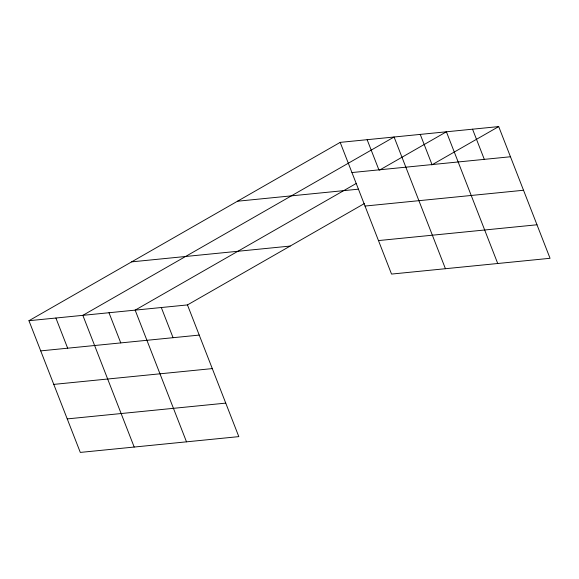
<?xml version="1.0" encoding="UTF-8"?>
<svg xmlns="http://www.w3.org/2000/svg" width="579" height="579" viewBox="0 0 579 579"><rect width="100%" height="100%" fill="white"/><g stroke="black" fill="none" stroke-linecap="round" stroke-linejoin="round"><path stroke-width="0.87" d="M28.95 320.708L187.466 304.923L238.816 436.624L80.3 452.416L28.95 320.708L340.184 142.376L498.7 126.584L550.05 258.292L391.534 274.077L340.184 142.376M356.136 183.514L135.153 310.134L186.503 441.835M379.477 170.139L446.395 131.795L497.737 263.503M187.466 304.923L364.64 203.403M431.782 164.928L498.7 126.584M351.952 172.549L510.461 156.757M237.477 201.224L358.502 189.167M365.016 206.052L523.525 190.259M131.657 261.86L290.173 246.068M378.471 240.574L536.986 224.782M40.711 350.881L199.227 335.089M53.775 384.391L212.29 368.599M67.236 418.906L225.752 403.122M472.544 129.189L484.312 159.363M420.238 134.4L431.999 164.574M445.432 268.714L394.082 137.006L82.848 315.345L134.19 447.046M367.137 139.691L378.898 169.864M161.309 307.529L173.07 337.695M108.997 312.74L120.765 342.906M55.895 318.03L67.663 348.196"/></g></svg>
